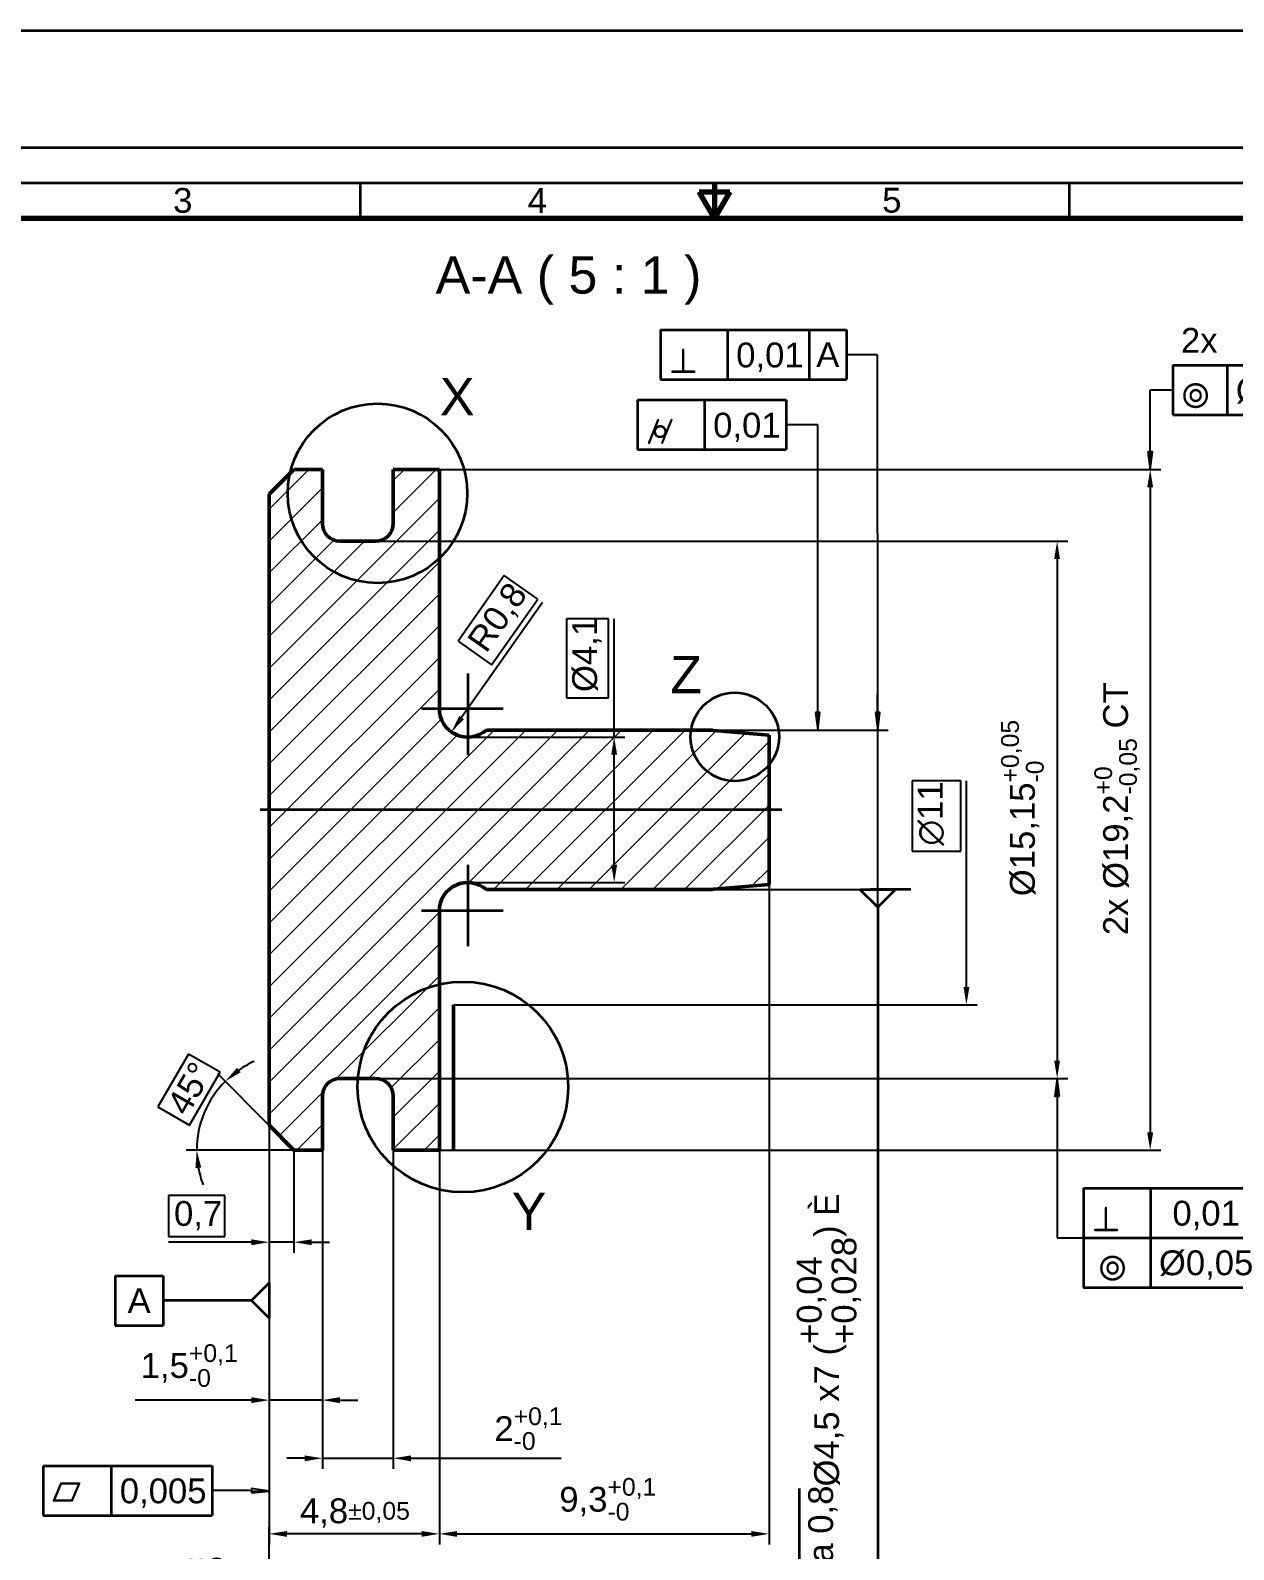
# Model space of a CAD drawing. Header units: millimetres. Extents: x -8 to 218, y -8 to 157.
# Drawn here: x 56.8 to 141.6, y 49.6 to 156.8 of the extents above; entities that cross this region are included whole.
import ezdxf

# ---------------------------------------------------------------- set-up
doc = ezdxf.new("R2010")
doc.units = ezdxf.units.MM
doc.header["$LTSCALE"] = 0.5
doc.layers.add('0_Markierung_ROT', color=1, linetype='Continuous', lineweight=50, true_color=0xff0000)
doc.layers.add('Schraffur', color=179, linetype='Continuous', lineweight=9, true_color=0x1e1e47)
for name, color, linetype, lineweight in [('Bemaßungen(DIN)', 7, 'Continuous', 35), ('Detailkreislinien(DIN)', 7, 'Continuous', 35), ('Mittellinie(DIN)', 7, 'Continuous', 35), ('Mittelpunktmarkierung(DIN)', 7, 'Continuous', 35), ('Rahmen_Feldeinteilung', 7, 'Continuous', 35), ('Rahmen_Formatbeschneidung', 7, 'Continuous', 35), ('Rahmen_Mittenmarkierung', 7, 'Continuous', 70), ('Rahmen_Unbeschnitten', 7, 'Continuous', 35), ('Rahmen_Zeichnungsflächenbegrenzung', 7, 'Continuous', 70), ('Sichtbare Kanten(DIN)', 7, 'Continuous', 50), ('Skizziergeometrie(DIN)', 7, 'Continuous', 50), ('Symbole(DIN)', 7, 'Continuous', 35)]:
    doc.layers.add(name, color=color, linetype=linetype, lineweight=lineweight)
doc.styles.add('Aktuell-BSI', font='arial.ttf')
doc.styles.add('Aktuell-BSI ROT', font='arial.ttf')
doc.styles.add('HOBText5', font='arial.ttf')
doc.styles.add('Rahmen_Text_Feldbez', font='arial.ttf')
doc.styles.add('Textstil13', font='')
doc.styles.get('Textstil13').set_extended_font_data('AIGDT')
doc.dimstyles.new('Bemaßung', dxfattribs={"dimscale": 0.5, "dimtxt": 3.5, "dimasz": 2.5, "dimexe": 1.5, "dimexo": 0, "dimgap": 0.8, "dimtad": 1, "dimdec": 8, "dimrnd": 1e-08, "dimtxsty": 'Aktuell-BSI', "dimcen": 0.09, "dimdle": 10, "dimclrd": 7, "dimclre": 7, "dimclrt": 7, "dimadec": 6, "dimazin": 2, "dimtfac": 0.714286, "dimtdec": 8, "dimtmove": 0, "dimatfit": 3, "dimfxl": 1, "dimtolj": 1, "dimlwd": 25, "dimlwe": 25, "dimarcsym": 0})
doc.dimstyles.new('Bemaßung ROT', dxfattribs={"dimscale": 0.5, "dimtxt": 3.5, "dimasz": 2.5, "dimexe": 1.5, "dimexo": 0, "dimgap": 0.8, "dimtad": 1, "dimdec": 8, "dimrnd": 1e-08, "dimtxsty": 'Aktuell-BSI ROT', "dimcen": 0.09, "dimdle": 10, "dimclrd": 1, "dimclre": 1, "dimclrt": 1, "dimadec": 6, "dimazin": 2, "dimtfac": 0.714286, "dimtdec": 8, "dimtmove": 0, "dimatfit": 3, "dimfxl": 1, "dimtolj": 1, "dimtzin": 0, "dimlwd": 25, "dimlwe": 25, "dimarcsym": 0})

# ---------------------------------------------------------------- blocks, each defined once
blk = doc.blocks.new('*D37')
at = {"layer": 'Bemaßungen(DIN)', "color": 7, "linetype": 'Continuous', "lineweight": 25, "transparency": 16777216}
for p, q in [((77.34, 77.78), (77.34, 55.3)), ((82.34, 77.78), (82.34, 55.3)), ((76.09, 56.05), (74.84, 56.05)), ((77.34, 56.05), (82.34, 56.05)), ((83.59, 56.05), (94.19, 56.05))]:
    blk.add_line(p, q, dxfattribs=at)
at = {"layer": 'Bemaßungen(DIN)', "color": 7, "linetype": 'Continuous', "transparency": 16777216}
for points in [[(76.09, 56.25), (76.09, 55.84), (77.34, 56.05)], [(83.59, 56.25), (83.59, 55.84), (82.34, 56.05)]]:
    blk.add_solid(points, dxfattribs=at)
at = {"layer": 'Defpoints', "color": 0, "linetype": 'Continuous', "transparency": 16777216}
for p in [(77.34, 77.78), (82.34, 77.78), (82.34, 56.05)]:
    blk.add_point(p, dxfattribs=at)
at = {"layer": 'Bemaßungen(DIN)', "color": 7, "linetype": 'Continuous', "lineweight": 25, "transparency": 16777216, "insert": (89.47, 59.64), "char_height": 1.75, "attachment_point": 1, "style": 'Aktuell-BSI'}
blk.add_mtext('\\A1;2{\\H1.25;\\S+0,1^ -0;}', dxfattribs=at)
blk = doc.blocks.new('*D38')
at = {"layer": 'Bemaßungen(DIN)', "color": 7, "linetype": 'Continuous', "lineweight": 25, "transparency": 16777216}
for p, q in [((73.59, 79.53), (73.59, 49.97)), ((85.59, 77.78), (85.59, 49.97)), ((84.34, 50.72), (74.84, 50.72))]:
    blk.add_line(p, q, dxfattribs=at)
at = {"layer": 'Bemaßungen(DIN)', "color": 7, "linetype": 'Continuous', "transparency": 16777216}
for points in [[(74.84, 50.92), (74.84, 50.51), (73.59, 50.72)], [(84.34, 50.92), (84.34, 50.51), (85.59, 50.72)]]:
    blk.add_solid(points, dxfattribs=at)
at = {"layer": 'Defpoints', "color": 0, "linetype": 'Continuous', "transparency": 16777216}
for p in [(73.59, 79.53), (85.59, 77.78), (73.59, 50.72)]:
    blk.add_point(p, dxfattribs=at)
at = {"layer": 'Bemaßungen(DIN)', "color": 7, "linetype": 'Continuous', "lineweight": 25, "transparency": 16777216, "insert": (75.76, 53.22), "char_height": 1.75, "attachment_point": 1, "style": 'Aktuell-BSI'}
blk.add_mtext('\\A1;4,8{\\H1.25;±0,05}', dxfattribs=at)
blk = doc.blocks.new('Bezugssymbol1')
at = {"layer": 'Symbole(DIN)'}
for p, q in [((125.47, 137.84), (132.24, 137.84)), ((125.47, 137.84), (125.47, 130.84)), ((132.24, 137.84), (132.24, 130.84)), ((125.47, 130.84), (132.24, 130.84))]:
    blk.add_line(p, q, dxfattribs=at)
at = {"layer": 'Symbole(DIN)', "color": 7, "linetype": 'Continuous', "lineweight": 35}
for p, q in [((144.29, 134.34), (132.24, 134.34)), ((144.68, 134.34), (144.29, 134.34))]:
    blk.add_line(p, q, dxfattribs=at)
at = {"layer": 'Symbole(DIN)', "color": 7, "linetype": 'Continuous', "lineweight": 35, "flags": 128}
blk.add_lwpolyline([(147.18, 136.84), (147.18, 131.84), (144.68, 134.34), (147.18, 136.84)], dxfattribs=at)
at = {"layer": 'Symbole(DIN)', "color": 7}
blk.add_solid([(147.18, 136.84), (147.18, 131.84), (144.68, 134.34), (147.18, 136.84)], dxfattribs=at)
at = {"layer": 'Symbole(DIN)', "color": 7, "insert": (127.21, 132.59), "char_height": 3.5, "attachment_point": 7, "style": 'Aktuell-BSI'}
blk.add_mtext('A', dxfattribs=at)
blk = doc.blocks.new('&Symbol für Form- und Lagetoleranzen1')
at = {"layer": 'Symbole(DIN)'}
for p, q in [((115.29, 111.04), (139.13, 111.04)), ((115.29, 111.04), (115.29, 104.04)), ((124.9, 111.04), (124.9, 104.04)), ((139.13, 111.04), (139.13, 104.04)), ((115.29, 104.04), (139.13, 104.04))]:
    blk.add_line(p, q, dxfattribs=at)
at = {"layer": 'Symbole(DIN)', "color": 7, "linetype": 'Continuous', "lineweight": 25}
for p, q in [((147.18, 110.64), (147.18, 101.53)), ((144.37, 107.54), (139.13, 107.54)), ((144.68, 107.53), (144.37, 107.54)), ((144.69, 107.86), (144.67, 107.21)), ((144.67, 107.21), (147.18, 107.47)), ((144.68, 107.53), (147.18, 107.47)), ((147.18, 107.47), (144.69, 107.86))]:
    blk.add_line(p, q, dxfattribs=at)
at = {"layer": 'Symbole(DIN)', "color": 7, "linetype": 'Continuous', "lineweight": 25, "flags": 128}
blk.add_lwpolyline([(144.67, 107.21), (147.18, 107.47), (144.69, 107.86), (144.67, 107.21)], dxfattribs=at)
at = {"layer": 'Symbole(DIN)', "color": 7}
blk.add_solid([(144.67, 107.21), (147.18, 107.47), (144.69, 107.86), (144.67, 107.21)], dxfattribs=at)
at = {"layer": 'Symbole(DIN)', "char_height": 3.5, "attachment_point": 7}
for s, insert, style in [('0,005', (126.11, 105.1), 'Aktuell-BSI'), ('c', (116.43, 105.8), 'Textstil13')]:
    blk.add_mtext(s, dxfattribs=dict(at, insert=insert, style=style))
blk = doc.blocks.new('*D41')
at = {"layer": 'Bemaßungen(DIN)', "color": 7, "linetype": 'Continuous', "lineweight": 25, "transparency": 16777216}
for p, q in [((85.59, 125.78), (136.47, 125.78)), ((135.72, 124.53), (135.72, 79.03)), ((85.59, 77.78), (136.47, 77.78))]:
    blk.add_line(p, q, dxfattribs=at)
at = {"layer": 'Bemaßungen(DIN)', "color": 7, "linetype": 'Continuous', "transparency": 16777216}
for points in [[(135.51, 124.53), (135.93, 124.53), (135.72, 125.78)], [(135.51, 79.03), (135.93, 79.03), (135.72, 77.78)]]:
    blk.add_solid(points, dxfattribs=at)
at = {"layer": 'Defpoints', "color": 0, "linetype": 'Continuous', "transparency": 16777216}
for p in [(85.59, 125.78), (85.59, 77.78), (135.72, 77.78)]:
    blk.add_point(p, dxfattribs=at)
at = {"layer": 'Bemaßungen(DIN)', "color": 7, "linetype": 'Continuous', "lineweight": 25, "transparency": 16777216, "insert": (131.78, 92.94), "char_height": 1.75, "attachment_point": 1, "rotation": 90, "style": 'Aktuell-BSI'}
blk.add_mtext('\\A1;\\fArial|b0|i0;\\H1.7500;2x Ø19,2{\\H1.25;\\S+0^ -0,05;} CT', dxfattribs=at)
blk = doc.blocks.new('Bezugssymbol2')
at = {"layer": 'Symbole(DIN)', "color": 7, "linetype": 'Continuous', "lineweight": 35}
for p, q in [((237.69, 192.31), (232.01, 192.31)), ((233.01, 189.81), (233.01, 146.17)), ((233.01, 146.17), (233.01, 79.41))]:
    blk.add_line(p, q, dxfattribs=at)
at = {"layer": 'Symbole(DIN)'}
for p, q in [((229.63, 79.41), (236.39, 79.41)), ((229.63, 79.41), (229.63, 72.41)), ((236.39, 79.41), (236.39, 72.41)), ((229.63, 72.41), (236.39, 72.41))]:
    blk.add_line(p, q, dxfattribs=at)
at = {"layer": 'Symbole(DIN)', "color": 7, "linetype": 'Continuous', "lineweight": 35, "flags": 128}
blk.add_lwpolyline([(230.51, 192.31), (235.51, 192.31), (233.01, 189.81), (230.51, 192.31)], dxfattribs=at)
at = {"layer": 'Symbole(DIN)', "color": 7}
blk.add_solid([(230.51, 192.31), (235.51, 192.31), (233.01, 189.81), (230.51, 192.31)], dxfattribs=at)
at = {"layer": 'Symbole(DIN)', "color": 7, "insert": (231.76, 74.16), "char_height": 3.5, "attachment_point": 7, "style": 'Aktuell-BSI'}
blk.add_mtext('B', dxfattribs=at)
blk = doc.blocks.new('Oberflächensymbol1')
at = {"layer": 'Symbole(DIN)', "color": 7, "linetype": 'Continuous', "lineweight": 25}
blk.add_line((147.18, 69.14), (147.18, 102.43), dxfattribs=at)
at = {"layer": 'Symbole(DIN)'}
for p, q in [((136.17, 78.67), (136.17, 97.92)), ((147.17, 72.32), (136.17, 78.67)), ((142.17, 69.43), (142.17, 75.21)), ((142.17, 69.43), (147.17, 72.32))]:
    blk.add_line(p, q, dxfattribs=at)
at = {"layer": 'Symbole(DIN)', "insert": (141.54, 81.47), "char_height": 3.5, "attachment_point": 7, "rotation": 90, "style": 'Aktuell-BSI'}
blk.add_mtext('Rz 0,25', dxfattribs=at)
blk = doc.blocks.new('*D45')
at = {"layer": 'Bemaßungen(DIN)', "color": 7, "linetype": 'Continuous', "lineweight": 25, "transparency": 16777216}
for p, q in [((81.09, 120.72), (129.91, 120.72)), ((129.16, 119.47), (129.16, 84.09)), ((81.09, 82.84), (129.91, 82.84))]:
    blk.add_line(p, q, dxfattribs=at)
at = {"layer": 'Bemaßungen(DIN)', "color": 7, "linetype": 'Continuous', "transparency": 16777216}
for points in [[(128.95, 119.47), (129.36, 119.47), (129.16, 120.72)], [(128.95, 84.09), (129.36, 84.09), (129.16, 82.84)]]:
    blk.add_solid(points, dxfattribs=at)
at = {"layer": 'Defpoints', "color": 0, "linetype": 'Continuous', "transparency": 16777216}
for p in [(81.09, 120.72), (81.09, 82.84), (129.16, 82.84)]:
    blk.add_point(p, dxfattribs=at)
at = {"layer": 'Bemaßungen(DIN)', "color": 7, "linetype": 'Continuous', "lineweight": 25, "transparency": 16777216, "insert": (125.21, 95.69), "char_height": 1.75, "attachment_point": 1, "rotation": 90, "style": 'Aktuell-BSI'}
blk.add_mtext('\\A1;\\fArial|b0|i0;\\H1.7500;Ø15,15{\\H1.25;\\S+0,05^ -0;}', dxfattribs=at)
blk = doc.blocks.new('&Symbol für Form- und Lagetoleranzen2')
at = {"layer": 'Symbole(DIN)'}
for p, q in [((274.63, 266.28), (310.77, 266.28)), ((274.63, 266.28), (274.63, 259.28)), ((282.31, 266.28), (282.31, 259.28)), ((305.51, 266.28), (305.51, 259.28)), ((310.77, 266.28), (310.77, 259.28)), ((274.63, 259.28), (310.77, 259.28))]:
    blk.add_line(p, q, dxfattribs=at)
at = {"layer": 'Symbole(DIN)', "color": 7, "linetype": 'Continuous', "lineweight": 25}
for p, q in [((271.45, 254.06), (271.45, 262.78)), ((271.45, 262.78), (274.63, 262.78)), ((271.13, 254.06), (271.45, 251.56)), ((271.78, 254.06), (271.13, 254.06)), ((271.45, 254.06), (271.45, 251.56)), ((271.45, 251.56), (271.78, 254.06))]:
    blk.add_line(p, q, dxfattribs=at)
at = {"layer": 'Symbole(DIN)', "color": 7, "linetype": 'Continuous', "lineweight": 25, "flags": 128}
blk.add_lwpolyline([(271.13, 254.06), (271.45, 251.56), (271.78, 254.06), (271.13, 254.06)], dxfattribs=at)
at = {"layer": 'Symbole(DIN)', "color": 7}
blk.add_solid([(271.13, 254.06), (271.45, 251.56), (271.78, 254.06), (271.13, 254.06)], dxfattribs=at)
at = {"layer": 'Symbole(DIN)', "char_height": 3.5, "attachment_point": 7}
for s, insert, style in [('2x', (275.78, 268.03), 'Aktuell-BSI'), ('r', (275.89, 260.21), 'Textstil13'), ('Ø0,05 CZ', (283.52, 260.34), 'Aktuell-BSI'), ('B', (306.88, 261.03), 'Aktuell-BSI')]:
    blk.add_mtext(s, dxfattribs=dict(at, insert=insert, style=style))
blk = doc.blocks.new('*D47')
at = {"layer": 'Bemaßungen(DIN)', "color": 7, "linetype": 'Continuous', "lineweight": 25, "transparency": 16777216}
for p, q in [((108.84, 96.52), (108.84, 49.97)), ((85.59, 77.78), (85.59, 49.97)), ((86.84, 50.72), (107.59, 50.72))]:
    blk.add_line(p, q, dxfattribs=at)
at = {"layer": 'Bemaßungen(DIN)', "color": 7, "linetype": 'Continuous', "transparency": 16777216}
for points in [[(86.84, 50.92), (86.84, 50.51), (85.59, 50.72)], [(107.59, 50.92), (107.59, 50.51), (108.84, 50.72)]]:
    blk.add_solid(points, dxfattribs=at)
at = {"layer": 'Defpoints', "color": 0, "linetype": 'Continuous', "transparency": 16777216}
for p in [(108.84, 96.52), (85.59, 77.78), (108.84, 50.72)]:
    blk.add_point(p, dxfattribs=at)
at = {"layer": 'Bemaßungen(DIN)', "color": 7, "linetype": 'Continuous', "lineweight": 25, "transparency": 16777216, "insert": (94.05, 54.66), "char_height": 1.75, "attachment_point": 1, "style": 'Aktuell-BSI'}
blk.add_mtext('\\A1;9,3{\\H1.25;\\S+0,1^ -0;}', dxfattribs=at)
blk = doc.blocks.new('2DDetail0')
at = {"layer": 'Detailkreislinien(DIN)'}
blk.add_circle((212.85, 213.86), 6.24, dxfattribs=at)
at = {"layer": 'Detailkreislinien(DIN)', "insert": (203.74, 220.01), "char_height": 5.25, "attachment_point": 7, "style": 'HOBText5'}
blk.add_mtext('Z', dxfattribs=at)
blk = doc.blocks.new('Ränder A3 quer')
at = {"layer": 'Rahmen_Feldeinteilung'}
for p, q in [((15, 292), (415, 292)), ((160, 292), (160, 287)), ((210, 292), (210, 287)), ((260, 292), (260, 287))]:
    blk.add_line(p, q, dxfattribs=at)
at = {"layer": 'Rahmen_Formatbeschneidung'}
blk.add_line((0, 297), (420, 297), dxfattribs=at)
at = {"layer": 'Rahmen_Mittenmarkierung'}
for p, q in [((210, 292), (210, 287)), ((210, 287), (207.83, 290.75)), ((207.83, 290.75), (212.17, 290.75)), ((212.17, 290.75), (210, 287))]:
    blk.add_line(p, q, dxfattribs=at)
at = {"layer": 'Rahmen_Unbeschnitten'}
blk.add_line((-15, 313.5), (435, 313.5), dxfattribs=at)
at = {"layer": 'Rahmen_Zeichnungsflächenbegrenzung'}
blk.add_line((20, 287), (410, 287), dxfattribs=at)
at = {"layer": 'Rahmen_Feldeinteilung', "color": 7, "char_height": 3.5, "attachment_point": 5, "style": 'Rahmen_Text_Feldbez'}
for s, insert in [('3', (135, 289.5)), ('4', (185, 289.5)), ('5', (235, 289.52))]:
    blk.add_mtext(s, dxfattribs=dict(at, insert=insert))
at = {"layer": 'Rahmen_Feldeinteilung', "color": 7, "style": 'Rahmen_Text_Feldbez'}
blk.add_attdef('Blattgröße_001', (382.12, 5.77), '', height=3.5, dxfattribs=at)
blk = doc.blocks.new('&Symbol für Form- und Lagetoleranzen4')
at = {"layer": 'Symbole(DIN)', "color": 7, "linetype": 'Continuous', "lineweight": 25}
for p, q in [((258.32, 165.69), (257.99, 163.19)), ((258.32, 163.19), (258.32, 165.69)), ((258.64, 163.19), (258.32, 165.69)), ((257.99, 163.19), (258.64, 163.19)), ((258.32, 163.19), (258.31, 143.21)), ((258.31, 143.21), (262.02, 143.21))]:
    blk.add_line(p, q, dxfattribs=at)
at = {"layer": 'Symbole(DIN)'}
for p, q in [((262.02, 150.21), (292.06, 150.21)), ((262.02, 150.21), (262.02, 136.21)), ((271.47, 150.21), (271.47, 143.21)), ((286.78, 150.21), (286.78, 143.21)), ((292.06, 150.21), (292.06, 143.21)), ((262.02, 143.21), (292.06, 143.21)), ((271.47, 143.21), (271.47, 136.21)), ((286.78, 143.21), (286.78, 136.21)), ((292.06, 143.21), (292.06, 136.21)), ((262.02, 136.21), (292.06, 136.21))]:
    blk.add_line(p, q, dxfattribs=at)
at = {"layer": 'Symbole(DIN)', "color": 7, "linetype": 'Continuous', "lineweight": 25, "flags": 128}
blk.add_lwpolyline([(258.64, 163.19), (258.32, 165.69), (257.99, 163.19), (258.64, 163.19)], dxfattribs=at)
at = {"layer": 'Symbole(DIN)', "color": 7}
blk.add_solid([(258.64, 163.19), (258.32, 165.69), (257.99, 163.19), (258.64, 163.19)], dxfattribs=at)
at = {"layer": 'Symbole(DIN)', "char_height": 3.5, "attachment_point": 7}
for s, insert, style in [('0,01', (274.58, 144.27), 'Aktuell-BSI'), ('A', (287.78, 144.96), 'Aktuell-BSI'), ('b', (263.29, 144.13), 'Textstil13'), ('Ø0,05', (272.67, 137.27), 'Aktuell-BSI'), ('B', (288.17, 137.96), 'Aktuell-BSI'), ('r', (264.17, 137.14), 'Textstil13')]:
    blk.add_mtext(s, dxfattribs=dict(at, insert=insert, style=style))
blk = doc.blocks.new('2DDetail1')
at = {"layer": 'Detailkreislinien(DIN)'}
blk.add_circle((162.46, 248.2), 12.66, dxfattribs=at)
at = {"layer": 'Detailkreislinien(DIN)', "insert": (171.26, 259.22), "char_height": 5.25, "attachment_point": 7, "style": 'HOBText5'}
blk.add_mtext('X', dxfattribs=at)
blk = doc.blocks.new('2DDetail2')
at = {"layer": 'Detailkreislinien(DIN)'}
blk.add_circle((174.5, 164.47), 14.85, dxfattribs=at)
at = {"layer": 'Detailkreislinien(DIN)', "insert": (181.39, 144.32), "char_height": 5.25, "attachment_point": 7, "style": 'HOBText5'}
blk.add_mtext('Y', dxfattribs=at)
blk = doc.blocks.new('*D54')
at = {"layer": 'Bemaßungen(DIN)', "color": 7, "linetype": 'Continuous', "lineweight": 25, "transparency": 16777216}
for p, q in [((73.59, 79.53), (73.59, 70.54)), ((75.34, 77.78), (75.34, 70.54)), ((70.46, 74.59), (66.48, 74.59)), ((66.48, 74.59), (66.48, 71.69)), ((70.46, 71.69), (70.46, 74.59)), ((66.48, 71.69), (70.46, 71.69)), ((72.34, 71.29), (66.48, 71.29)), ((75.34, 71.29), (73.59, 71.29)), ((76.59, 71.29), (77.84, 71.29))]:
    blk.add_line(p, q, dxfattribs=at)
at = {"layer": 'Bemaßungen(DIN)', "color": 7, "linetype": 'Continuous', "transparency": 16777216}
for points in [[(72.34, 71.49), (72.34, 71.08), (73.59, 71.29)], [(76.59, 71.49), (76.59, 71.08), (75.34, 71.29)]]:
    blk.add_solid(points, dxfattribs=at)
at = {"layer": 'Defpoints', "color": 0, "linetype": 'Continuous', "transparency": 16777216}
for p in [(73.59, 79.53), (75.34, 77.78), (75.34, 71.29)]:
    blk.add_point(p, dxfattribs=at)
at = {"layer": 'Bemaßungen(DIN)', "color": 7, "linetype": 'Continuous', "lineweight": 25, "transparency": 16777216, "insert": (66.88, 74.19), "char_height": 1.75, "attachment_point": 1, "style": 'Aktuell-BSI'}
blk.add_mtext('\\A1;0,7', dxfattribs=at)
blk = doc.blocks.new('*D55')
at = {"layer": 'Bemaßungen(DIN)', "color": 7, "linetype": 'Continuous', "lineweight": 25, "transparency": 16777216}
for p, q in [((73.59, 79.53), (73.59, 59.4)), ((77.34, 77.78), (77.34, 59.4)), ((72.34, 60.15), (64.13, 60.15)), ((77.34, 60.15), (73.59, 60.15)), ((78.59, 60.15), (79.84, 60.15))]:
    blk.add_line(p, q, dxfattribs=at)
at = {"layer": 'Bemaßungen(DIN)', "color": 7, "linetype": 'Continuous', "transparency": 16777216}
for points in [[(72.34, 60.36), (72.34, 59.94), (73.59, 60.15)], [(78.59, 60.36), (78.59, 59.94), (77.34, 60.15)]]:
    blk.add_solid(points, dxfattribs=at)
at = {"layer": 'Defpoints', "color": 0, "linetype": 'Continuous', "transparency": 16777216}
for p in [(73.59, 79.53), (77.34, 77.78), (77.34, 60.15)]:
    blk.add_point(p, dxfattribs=at)
at = {"layer": 'Bemaßungen(DIN)', "color": 7, "linetype": 'Continuous', "lineweight": 25, "transparency": 16777216, "insert": (64.53, 64.09), "char_height": 1.75, "attachment_point": 1, "style": 'Aktuell-BSI'}
blk.add_mtext('\\A1;1,5{\\H1.25;\\S+0,1^ -0;}', dxfattribs=at)
blk = doc.blocks.new('*D61')
at = {"layer": 'Bemaßungen(DIN)', "color": 7, "linetype": 'Continuous', "lineweight": 25, "transparency": 16777216}
for p, q in [((116.5, 108.66), (116.5, 109.91)), ((104.5, 107.41), (117.25, 107.41)), ((116.5, 107.41), (116.5, 96.16)), ((104.5, 96.16), (117.25, 96.16)), ((116.5, 96.16), (116.5, 53.66))]:
    blk.add_line(p, q, dxfattribs=at)
at = {"layer": 'Bemaßungen(DIN)', "color": 7, "linetype": 'Continuous', "transparency": 16777216}
blk.add_solid([(116.3, 108.66), (116.71, 108.66), (116.5, 107.41)], dxfattribs=at)
at = {"layer": 'Defpoints', "color": 0, "linetype": 'Continuous', "transparency": 16777216}
for p in [(104.5, 107.41), (104.5, 96.16), (116.5, 96.16)]:
    blk.add_point(p, dxfattribs=at)
at = {"layer": 'Bemaßungen(DIN)', "color": 7, "linetype": 'Continuous', "lineweight": 25, "transparency": 16777216, "insert": (110.8, 54.06), "char_height": 1.75, "attachment_point": 1, "rotation": 90, "style": 'Aktuell-BSI'}
blk.add_mtext('\\A1;\\fArial|b0|i0;\\H1.7500;Ø4,5 x7 (\\S+0,04^ +0,028;) \\fAIGDT|b0|i0;\\H1.7500;È', dxfattribs=at)
blk = doc.blocks.new('_None')
blk = doc.blocks.new('Oberflächensymbol3')
at = {"layer": 'Symbole(DIN)', "color": 7, "linetype": 'Continuous', "lineweight": 25}
for p, q in [((233.01, 192.21), (233.01, 192.31)), ((233.01, 81.52), (233.01, 189.91))]:
    blk.add_line(p, q, dxfattribs=at)
at = {"layer": 'Symbole(DIN)'}
for p, q in [((222, 91.05), (222, 107.85)), ((233, 84.7), (222, 91.05)), ((228, 81.81), (228, 87.58)), ((228, 81.81), (233, 84.7))]:
    blk.add_line(p, q, dxfattribs=at)
at = {"layer": 'Symbole(DIN)', "insert": (227.36, 93.85), "char_height": 3.5, "attachment_point": 7, "rotation": 90, "style": 'Aktuell-BSI'}
blk.add_mtext('Ra 0,8', dxfattribs=at)
blk = doc.blocks.new('*D64')
at = {"layer": 'Bemaßungen(DIN)', "color": 7, "linetype": 'Continuous', "lineweight": 25, "transparency": 16777216}
for p, q in [((90.16, 118.31), (86.91, 113.68)), ((92.54, 116.64), (90.16, 118.31)), ((92.87, 116.41), (87.16, 108.29)), ((89.28, 112), (92.54, 116.64)), ((86.91, 113.68), (89.28, 112))]:
    blk.add_line(p, q, dxfattribs=at)
at = {"layer": 'Bemaßungen(DIN)', "color": 7, "linetype": 'Continuous', "transparency": 16777216}
blk.add_solid([(86.99, 108.41), (87.33, 108.17), (86.44, 107.27)], dxfattribs=at)
at = {"layer": 'Defpoints', "color": 0, "linetype": 'Continuous', "transparency": 16777216}
for p in [(87.59, 108.91), (86.44, 107.27)]:
    blk.add_point(p, dxfattribs=at)
at = {"layer": 'Bemaßungen(DIN)', "color": 7, "linetype": 'Continuous', "lineweight": 25, "transparency": 16777216, "insert": (87.46, 113.77), "char_height": 1.75, "attachment_point": 1, "rotation": 54.8858, "style": 'Aktuell-BSI'}
blk.add_mtext('\\A1;R0,8', dxfattribs=at)
blk = doc.blocks.new('&Symbol für Form- und Lagetoleranzen5')
at = {"layer": 'Symbole(DIN)'}
for p, q in [((202.38, 271.26), (228.62, 271.26)), ((202.38, 271.26), (202.38, 264.26)), ((211.83, 271.26), (211.83, 264.26)), ((223.35, 271.26), (223.35, 264.26)), ((228.62, 271.26), (228.62, 264.26)), ((202.38, 264.26), (228.62, 264.26))]:
    blk.add_line(p, q, dxfattribs=at)
at = {"layer": 'Symbole(DIN)', "color": 7, "linetype": 'Continuous', "lineweight": 25}
for p, q in [((232.99, 267.76), (228.62, 267.76)), ((233.01, 217.31), (232.99, 267.76)), ((233.33, 217.31), (232.68, 217.31)), ((232.68, 217.31), (232.7, 217.21)), ((233.01, 217.31), (233.01, 217.21)), ((233.32, 217.21), (233.33, 217.31)), ((233, 214.91), (233.01, 214.81)), ((233.01, 214.91), (233.01, 214.81)), ((233.01, 214.81), (233.02, 214.91))]:
    blk.add_line(p, q, dxfattribs=at)
at = {"layer": 'Symbole(DIN)', "color": 7, "linetype": 'Continuous', "lineweight": 25, "flags": 128}
blk.add_lwpolyline([(232.68, 217.31), (233.01, 214.81), (233.33, 217.31), (232.68, 217.31)], dxfattribs=at)
at = {"layer": 'Symbole(DIN)', "color": 7}
blk.add_solid([(232.68, 217.31), (233.01, 214.81), (233.33, 217.31), (232.68, 217.31)], dxfattribs=at)
at = {"layer": 'Symbole(DIN)', "char_height": 3.5, "attachment_point": 7}
for s, insert, style in [('b', (203.66, 265.18), 'Textstil13'), ('0,01', (213.05, 265.32), 'Aktuell-BSI'), ('A', (224.34, 266.01), 'Aktuell-BSI')]:
    blk.add_mtext(s, dxfattribs=dict(at, insert=insert, style=style))
blk = doc.blocks.new('*D67')
at = {"layer": 'Bemaßungen(DIN)', "color": 7, "linetype": 'Continuous', "lineweight": 25, "transparency": 16777216}
for p, q in [((97.52, 115.24), (94.56, 115.24)), ((94.56, 115.24), (94.56, 109.69)), ((97.52, 109.69), (97.52, 115.24)), ((97.92, 106.91), (97.92, 115.24)), ((94.56, 109.69), (97.52, 109.69)), ((87.84, 106.91), (98.67, 106.91)), ((97.92, 97.91), (97.92, 105.66)), ((87.84, 96.66), (98.67, 96.66))]:
    blk.add_line(p, q, dxfattribs=at)
at = {"layer": 'Bemaßungen(DIN)', "color": 7, "linetype": 'Continuous', "transparency": 16777216}
for points in [[(97.71, 105.66), (98.13, 105.66), (97.92, 106.91)], [(97.71, 97.91), (98.13, 97.91), (97.92, 96.66)]]:
    blk.add_solid(points, dxfattribs=at)
at = {"layer": 'Defpoints', "color": 0, "linetype": 'Continuous', "transparency": 16777216}
for p in [(87.84, 106.91), (97.92, 106.91), (87.84, 96.66)]:
    blk.add_point(p, dxfattribs=at)
at = {"layer": 'Bemaßungen(DIN)', "color": 7, "linetype": 'Continuous', "lineweight": 25, "transparency": 16777216, "insert": (94.96, 110.09), "char_height": 1.75, "attachment_point": 1, "rotation": 90, "style": 'Aktuell-BSI'}
blk.add_mtext('\\A1;\\fArial|b0|i0;\\H1.7500;Ø4,1', dxfattribs=at)
blk = doc.blocks.new('*D68')
at = {"layer": 'Bemaßungen(DIN)', "color": 7, "linetype": 'Continuous', "lineweight": 25, "transparency": 16777216}
for p, q in [((67.89, 84.56), (65.74, 80.84)), ((70.13, 83.27), (67.89, 84.56)), ((67.98, 79.55), (70.13, 83.27)), ((73.59, 79.53), (69.96, 83.16)), ((65.74, 80.84), (67.98, 79.55)), ((75.33, 77.78), (67.73, 77.78))]:
    blk.add_line(p, q, dxfattribs=at)
for start, end in [(114.0886, 124.5443), (135, 180), (190.4557, 200.9114)]:
    blk.add_arc((75.34, 77.78), 6.86, start, end, dxfattribs=at)
at = {"layer": 'Bemaßungen(DIN)', "color": 7, "linetype": 'Continuous', "transparency": 16777216}
for points in [[(71.58, 83.27), (71.32, 83.59), (70.49, 82.63)], [(68.39, 76.52), (68.8, 76.55), (68.48, 77.78)]]:
    blk.add_solid(points, dxfattribs=at)
at = {"layer": 'Defpoints', "color": 0, "linetype": 'Continuous', "transparency": 16777216}
for p in [(68.71, 79.56), (73.59, 79.53), (75.33, 77.78), (75.34, 77.78)]:
    blk.add_point(p, dxfattribs=at)
at = {"layer": 'Bemaßungen(DIN)', "color": 7, "linetype": 'Continuous', "lineweight": 25, "transparency": 16777216, "insert": (66.29, 80.98), "char_height": 1.75, "attachment_point": 1, "rotation": 60, "style": 'Aktuell-BSI'}
blk.add_mtext('\\A1;45°', dxfattribs=at)
blk = doc.blocks.new('&Symbol für Form- und Lagetoleranzen7')
at = {"layer": 'Symbole(DIN)'}
for p, q in [((199.14, 261.37), (220.1, 261.37)), ((199.14, 261.37), (199.14, 254.37)), ((208.59, 261.37), (208.59, 254.37)), ((220.1, 261.37), (220.1, 254.37)), ((199.14, 254.37), (220.1, 254.37))]:
    blk.add_line(p, q, dxfattribs=at)
at = {"layer": 'Symbole(DIN)', "color": 7, "linetype": 'Continuous', "lineweight": 25}
for p, q in [((224.57, 257.87), (220.1, 257.87)), ((224.55, 217.31), (224.57, 257.87)), ((224.22, 217.31), (224.55, 214.81)), ((224.87, 217.31), (224.22, 217.31)), ((224.55, 217.31), (224.55, 214.81)), ((224.55, 214.81), (224.87, 217.31))]:
    blk.add_line(p, q, dxfattribs=at)
at = {"layer": 'Symbole(DIN)', "color": 7, "linetype": 'Continuous', "lineweight": 25, "flags": 128}
blk.add_lwpolyline([(224.22, 217.31), (224.55, 214.81), (224.87, 217.31), (224.22, 217.31)], dxfattribs=at)
at = {"layer": 'Symbole(DIN)', "color": 7}
blk.add_solid([(224.22, 217.31), (224.55, 214.81), (224.87, 217.31), (224.22, 217.31)], dxfattribs=at)
at = {"layer": 'Symbole(DIN)', "char_height": 3.5, "attachment_point": 7}
for s, insert, style in [('0,01', (209.8, 255.42), 'Aktuell-BSI'), ('g', (200.37, 255.16), 'Textstil13')]:
    blk.add_mtext(s, dxfattribs=dict(at, insert=insert, style=style))
blk = doc.blocks.new('*D70')
at = {"layer": 'Bemaßungen(DIN)', "color": 1, "linetype": 'Continuous', "lineweight": 25, "transparency": 16777216}
for p, q in [((122.36, 103.82), (118.93, 103.82)), ((118.93, 103.82), (118.93, 98.86)), ((122.36, 98.86), (122.36, 103.82)), ((122.76, 89.28), (122.76, 103.82)), ((118.93, 98.86), (122.36, 98.86)), ((86.59, 88.03), (123.51, 88.03))]:
    blk.add_line(p, q, dxfattribs=at)
at = {"layer": 'Bemaßungen(DIN)', "color": 1, "linetype": 'Continuous', "transparency": 16777216}
blk.add_solid([(122.56, 89.28), (122.97, 89.28), (122.76, 88.03)], dxfattribs=at)
at = {"layer": 'Defpoints', "color": 0, "linetype": 'Continuous', "transparency": 16777216}
for p in [(86.59, 115.53), (122.76, 115.53), (86.59, 88.03)]:
    blk.add_point(p, dxfattribs=at)
at = {"layer": 'Bemaßungen(DIN)', "color": 1, "linetype": 'Continuous', "lineweight": 25, "transparency": 16777216, "insert": (119.33, 99.26), "char_height": 1.75, "attachment_point": 1, "rotation": 90, "style": 'Aktuell-BSI ROT'}
blk.add_mtext('\\A1;{\\fAIGDT|b0|i0;\\H1.7500;\\ln}\\fArial|b0|i0;\\H1.7500;11', dxfattribs=at)

msp = doc.modelspace()

# ---------------------------------------------------------------- hatches: boundary and pattern name
at = {"layer": 'Schraffur'}
h = msp.add_hatch(dxfattribs=at)
h.set_pattern_fill('ANSI31', color=256, scale=12.7, style=0)
h.set_pattern_definition([(45, (0, 0), (-1.122532, 1.122532), [])])
edge = h.paths.add_edge_path()
edge.add_ellipse((78.58996845, 121.96827444), major_axis=(0, -1.25), ratio=1, start_angle=270, end_angle=360)
edge.add_line((78.58996845, 120.71827444), (81.08996845, 120.71827444))
edge.add_ellipse((81.08996845, 121.96827444), major_axis=(1.25, 0), ratio=1, start_angle=270, end_angle=360)
edge.add_line((82.33996845, 121.96827444), (82.33996845, 125.78077444))
edge.add_line((82.33996845, 125.78077444), (85.58996845, 125.78077444))
edge.add_line((85.58996845, 125.78077444), (85.58996845, 108.90577444))
edge.add_ellipse((87.58996845, 108.90577444), major_axis=(1.32287566, -1.5), ratio=1, start_angle=228.5903778907, end_angle=360)
edge.add_line((88.91284411, 107.40577444), (104.49666374, 107.40577444))
edge.add_ellipse((104.49666374, 102.40577444), major_axis=(0.43577871, 4.98097349), ratio=1, start_angle=0, end_angle=5, ccw=False)
edge.add_line((104.93244245, 107.38674793), (108.83996845, 107.0448837))
edge.add_line((108.83996845, 107.0448837), (108.83996845, 96.51666518))
edge.add_line((108.83996845, 96.51666518), (104.93244245, 96.17480095))
edge.add_ellipse((104.49666374, 101.15577444), major_axis=(0, -5), ratio=1, start_angle=0, end_angle=5, ccw=False)
edge.add_line((104.49666374, 96.15577444), (88.91284411, 96.15577444))
edge.add_ellipse((87.58996845, 94.65577444), major_axis=(-2, 0), ratio=1, start_angle=228.5903778907, end_angle=360)
edge.add_line((85.58996845, 94.65577444), (85.58996845, 77.78077444))
edge.add_line((85.58996845, 77.78077444), (82.33996845, 77.78077444))
edge.add_line((82.33996845, 77.78077444), (82.33996845, 81.59327444))
edge.add_ellipse((81.08996845, 81.59327444), major_axis=(0, 1.25), ratio=1, start_angle=270, end_angle=360)
edge.add_line((81.08996845, 82.84327444), (78.58996845, 82.84327444))
edge.add_ellipse((78.58996845, 81.59327444), major_axis=(-1.25, 0), ratio=1, start_angle=270, end_angle=360)
edge.add_line((77.33996845, 81.59327444), (77.33996845, 77.78077444))
edge.add_line((77.33996845, 77.78077444), (75.33996845, 77.78077444))
edge.add_line((75.33996845, 77.78077444), (73.58996845, 79.53077444))
edge.add_line((73.58996845, 79.53077444), (73.58996845, 124.03077444))
edge.add_line((73.58996845, 124.03077444), (75.33996845, 125.78077444))
edge.add_line((75.33996845, 125.78077444), (77.33996845, 125.78077444))
edge.add_line((77.33996845, 125.78077444), (77.33996845, 121.96827444))

# ---------------------------------------------------------------- linework, layer by layer
at = {"layer": '0_Markierung_ROT', "linetype": 'Continuous'}
msp.add_line((86.58996845, 77.78077444), (86.58996845, 88.03077444), dxfattribs=at)
at = {"layer": 'Mittellinie(DIN)', "linetype": 'Continuous'}
msp.add_line((109.75062434, 101.78077444), (72.96414776, 101.78077444), dxfattribs=at)
at = {"layer": 'Mittelpunktmarkierung(DIN)', "linetype": 'Continuous'}
for p, q in [((87.58996845, 111.40577444), (87.58996845, 105.65577444)), ((90.08996845, 108.90577444), (84.33996845, 108.90577444)), ((87.58996845, 97.90577444), (87.58996845, 92.15577444)), ((90.08996845, 94.65577444), (84.33996845, 94.65577444))]:
    msp.add_line(p, q, dxfattribs=at)
at = {"layer": 'Sichtbare Kanten(DIN)'}
for p, q in [((75.33996845, 125.78077444), (73.58996845, 124.03077444)), ((77.33996845, 125.78077444), (75.33996845, 125.78077444)), ((77.33996845, 121.96827444), (77.33996845, 125.78077444)), ((85.58996845, 125.78077444), (82.33996845, 125.78077444)), ((82.33996845, 125.78077444), (82.33996845, 121.96827444)), ((85.58996845, 108.90577444), (85.58996845, 125.78077444)), ((73.58996845, 124.03077444), (73.58996845, 79.53077444)), ((81.08996845, 120.71827444), (78.58996845, 120.71827444)), ((104.49666374, 107.40577444), (88.91284411, 107.40577444)), ((108.83996845, 107.0448837), (104.93244245, 107.38674793)), ((108.83996845, 96.51666518), (108.83996845, 107.0448837)), ((104.93244245, 96.17480095), (108.83996845, 96.51666518)), ((88.91284411, 96.15577444), (104.49666374, 96.15577444)), ((85.58996845, 77.78077444), (85.58996845, 94.65577444)), ((78.58996845, 82.84327444), (81.08996845, 82.84327444)), ((77.33996845, 77.78077444), (77.33996845, 81.59327444)), ((82.33996845, 81.59327444), (82.33996845, 77.78077444)), ((73.58996845, 79.53077444), (75.33996845, 77.78077444)), ((75.33996845, 77.78077444), (77.33996845, 77.78077444)), ((82.33996845, 77.78077444), (85.58996845, 77.78077444))]:
    msp.add_line(p, q, dxfattribs=at)
for centre, radius, start, end in [((78.58996845, 121.96827444), 1.25, 180, 270), ((81.08996845, 121.96827444), 1.25, 270, 0), ((87.58996845, 108.90577444), 2, 180, 311.4096221093), ((104.49666374, 102.40577444), 5, 85, 90), ((87.58996845, 94.65577444), 2, 48.5903778907, 180), ((104.49666374, 101.15577444), 5, 270, 275), ((78.58996845, 81.59327444), 1.25, 90, 180), ((81.08996845, 81.59327444), 1.25, 0, 90)]:
    msp.add_arc(centre, radius, start, end, dxfattribs=at)
at = {"layer": 'Skizziergeometrie(DIN)'}
for p, q in [((87.83996845, 106.90577444), (87.83996845, 106.88077444)), ((87.83996845, 96.65577444), (87.83996845, 96.68077444))]:
    msp.add_line(p, q, dxfattribs=at)

# ---------------------------------------------------------------- block references
at = {"xscale": 0.5, "yscale": 0.5, "zscale": 0.5}
msp.add_blockref('Ränder A3 quer', (0, 0), dxfattribs=at)
at = {"layer": 'Detailkreislinien(DIN)', "xscale": 0.5, "yscale": 0.5, "zscale": 0.5}
for name in ['2DDetail1', '2DDetail0', '2DDetail2']:
    msp.add_blockref(name, (0, 0), dxfattribs=at)
at = {"layer": 'Symbole(DIN)', "xscale": 0.5, "yscale": 0.5, "zscale": 0.5}
for name in ['&Symbol für Form- und Lagetoleranzen5', '&Symbol für Form- und Lagetoleranzen2', '&Symbol für Form- und Lagetoleranzen7', 'Oberflächensymbol3', 'Bezugssymbol2', '&Symbol für Form- und Lagetoleranzen4', 'Bezugssymbol1', '&Symbol für Form- und Lagetoleranzen1', 'Oberflächensymbol1']:
    msp.add_blockref(name, (0, 0), dxfattribs=at)

# ---------------------------------------------------------------- texts
at = {"layer": 'Symbole(DIN)', "color": 7, "insert": (85.32863777, 137.39913919), "char_height": 2.6249998808, "attachment_point": 7, "style": 'HOBText5'}
msp.add_mtext('A-A ( 5 : 1 )', dxfattribs=at)

# ---------------------------------------------------------------- dimensions: what is measured, and where the dimension line sits
at = {"layer": 'Bemaßungen(DIN)', "color": 7, "linetype": 'Continuous', "lineweight": 25}
for base, p1, p2, angle, text, override, picture, middle in [((135.7219254102, 77.7807744396), (85.5899684528, 125.7807744396), (85.5899684528, 77.7807744396), 90, '\\fArial|b0|i0;\\H1.7500;2x Ø<> CT', {"dimgap": 0.8, "dimdec": 8, "dimlfac": 0.4, "dimtol": 1, "dimlim": 0, "dimtp": 0, "dimtm": 0.05, "dimtdec": 8, "dimtofl": 0, "dimatfit": 1}, '*D41', (135.7219254102, 101.7807744396)), ((129.1550522361, 82.8432744396), (81.0899684528, 120.7182744396), (81.0899684528, 82.8432744396), 270, '\\fArial|b0|i0;\\H1.7500;Ø<>', {"dimgap": 0.8, "dimdec": 8, "dimlfac": 0.4, "dimtol": 1, "dimlim": 0, "dimtp": 0.05, "dimtm": 1e-09, "dimtdec": 8, "dimtofl": 0, "dimatfit": 1}, '*D45', (129.1550522361, 101.7807744396)), ((97.91822661, 106.90577444), (87.83996845, 96.65577444), (87.83996845, 106.90577444), 90, '\\fArial|b0|i0;\\H1.7500;Ø<>', {"dimgap": -0.8, "dimdec": 8, "dimlfac": 0.4, "dimtol": 0, "dimlim": 0, "dimtp": 0, "dimtm": 0, "dimtdec": 8, "dimtofl": 0, "dimatfit": 2}, '*D67', (97.91822661, 112.46701253)), ((116.50344311, 96.15577444), (104.49666374, 107.40577444), (104.49666374, 96.15577444), 90, '\\fArial|b0|i0;\\H1.7500;Ø<> x7 (\\S+0,04^ +0,028;) \\fAIGDT|b0|i0;\\H1.7500;È', {"dimdec": 8, "dimlfac": 0.4, "dimblk2": 'None', "dimsah": 1, "dimdle": 0, "dimtp": 0.04, "dimtm": -0.028, "dimtdec": 8, "dimtofl": 1, "dimatfit": 1}, '*D61', (116.50344311, 65.7760622))]:
    dim = msp.add_linear_dim(base=base, p1=p1, p2=p2, angle=angle, text=text, dimstyle='Bemaßung', override=override, dxfattribs=at)
    dim.commit()
    dim.dimension.update_dxf_attribs({"geometry": picture, "text_midpoint": middle, "dimtype": 160})
dim = msp.add_radius_dim(center=(87.58996845, 108.90577444), mpoint=(86.43955261, 107.26975996), dimstyle='Bemaßung', override={"dimgap": -0.8, "dimdec": 8, "dimlfac": 0.4, "dimcen": 0, "dimtol": 0, "dimlim": 0, "dimtp": 0, "dimtm": 0, "dimtdec": 8, "dimtofl": 0}, dxfattribs=at)
dim.commit()
dim.dimension.update_dxf_attribs({"geometry": '*D64', "text_midpoint": (91.23660817, 114.09168646), "dimtype": 164})
at = {"layer": 'Bemaßungen(DIN)', "color": 1, "linetype": 'Continuous', "lineweight": 25, "true_color": 0xff0000}
dim = msp.add_linear_dim(base=(122.7645993979, 115.5307744396), p1=(86.5899684528, 88.0307744396), p2=(86.5899684528, 115.5307744396), angle=90, text='{\\fAIGDT|b0|i0;\\H1.7500;\\ln}\\fArial|b0|i0;\\H1.7500;<>', dimstyle='Bemaßung ROT', override={"dimgap": -0.8, "dimdec": 8, "dimlfac": 0.4, "dimse2": 1, "dimsd2": 1, "dimtol": 0, "dimlim": 0, "dimtp": 0, "dimtm": 0, "dimtdec": 8, "dimtofl": 0, "dimatfit": 1}, dxfattribs=at)
dim.commit()
dim.dimension.update_dxf_attribs({"geometry": '*D70', "text_midpoint": (122.7645993979, 101.3382091644), "dimtype": 160})
at = {"layer": 'Bemaßungen(DIN)', "color": 7, "linetype": 'Continuous', "lineweight": 25}
for base, p1, p2, override, picture, middle in [((108.83996845, 50.71637466), (85.58996845, 77.78077444), (108.83996845, 96.51666518), {"dimgap": 0.8, "dimdec": 1, "dimlfac": 0.4, "dimtol": 1, "dimlim": 0, "dimtp": 0.1, "dimtm": 1e-09, "dimtdec": 1, "dimtofl": 0, "dimatfit": 1}, '*D47', (97.21496845, 50.71637466)), ((77.33996845, 60.15130127), (73.58996845, 79.53077444), (77.33996845, 77.78077444), {"dimgap": 0.8, "dimdec": 8, "dimlfac": 0.4, "dimtol": 1, "dimlim": 0, "dimtp": 0.1, "dimtm": 1e-09, "dimtdec": 8, "dimtofl": 1, "dimatfit": 1}, '*D55', (67.60905097, 60.15130127)), ((75.33996845, 71.28569644), (73.58996845, 79.53077444), (75.33996845, 77.78077444), {"dimgap": -0.8, "dimdec": 8, "dimlfac": 0.4, "dimtol": 0, "dimlim": 0, "dimtp": 0, "dimtm": 0, "dimtdec": 8, "dimtofl": 1, "dimatfit": 1}, '*D54', (68.46969797, 71.28569644)), ((73.58996845, 50.71637466), (85.58996845, 77.78077444), (73.58996845, 79.53077444), {"dimgap": 0.8, "dimdec": 8, "dimlfac": 0.4, "dimtol": 1, "dimlim": 0, "dimtp": 0.05, "dimtm": 0.05, "dimtdec": 8, "dimtofl": 0, "dimatfit": 1}, '*D38', (79.58996845, 50.71637466)), ((82.33996845, 56.04641027), (77.33996845, 77.78077444), (82.33996845, 77.78077444), {"dimgap": 0.8, "dimdec": 1, "dimlfac": 0.4, "dimtol": 1, "dimlim": 0, "dimtp": 0.1, "dimtm": 1e-09, "dimtdec": 1, "dimtofl": 1, "dimatfit": 1}, '*D37', (91.63158589, 56.04641027))]:
    dim = msp.add_linear_dim(base=base, p1=p1, p2=p2, angle=180, dimstyle='Bemaßung', override=override, dxfattribs=at)
    dim.commit()
    dim.dimension.update_dxf_attribs({"geometry": picture, "text_midpoint": middle, "dimtype": 160})
dim = msp.add_angular_dim_3p(base=(68.7143423699, 79.5561055979), center=(75.3399684528, 77.7807744396), p1=(73.5899684528, 79.5307744396), p2=(75.3349684528, 77.7807744396), dimstyle='Bemaßung', override={"dimgap": -0.8, "dimadec": 8, "dimtol": 0, "dimlim": 0, "dimtp": 0, "dimtm": 0, "dimtdec": 8}, dxfattribs=at)
dim.commit()
dim.dimension.update_dxf_attribs({"geometry": '*D68', "text_midpoint": (69.3995946191, 81.2104508716), "dimtype": 165})

doc.saveas('drawing.dxf')
